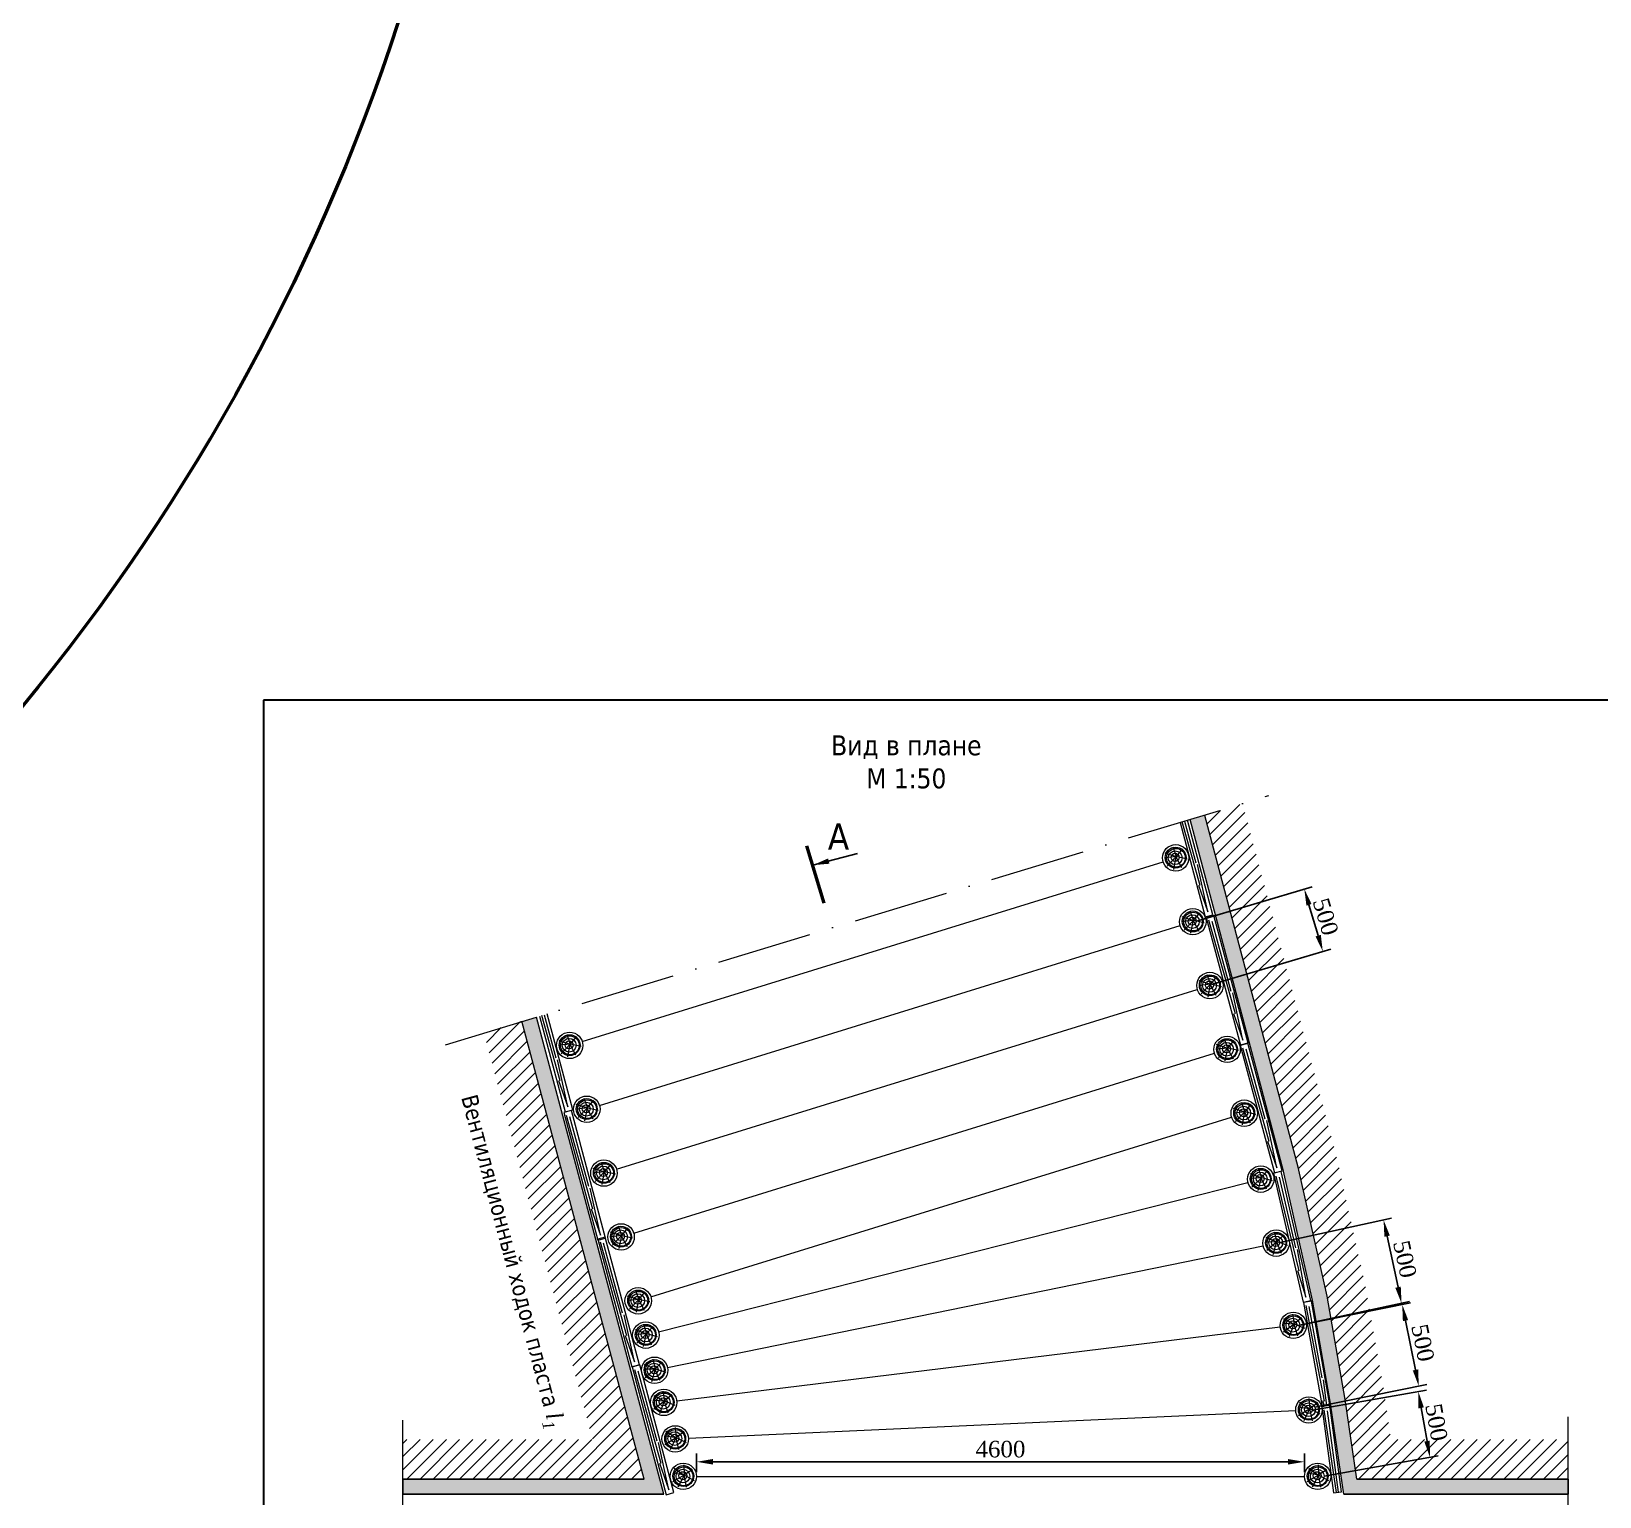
# Model space of a CAD drawing. Header units: millimetres. Extents: x -46762 to 217101, y -107409 to 31524.
# Drawn here: x 101981 to 113848, y -65497 to -54414 of the extents above; entities that cross this region are included whole.
import ezdxf

# ---------------------------------------------------------------- set-up
doc = ezdxf.new("R2010")
doc.units = ezdxf.units.MM
doc.linetypes.add('ACAD_ISO10W100', pattern=[18, 12, -3, 0, -3])
doc.styles.get("Standard").update_dxf_attribs({"font": 'TIMES.TTF'})
doc.dimstyles.new('ISO-25', dxfattribs={"dimscale": 50, "dimtxt": 2.5, "dimasz": 2.5, "dimexe": 1.25, "dimexo": 0.625, "dimtad": 1, "dimdec": 0, "dimtxsty": 'Standard', "dimcen": 2.5, "dimadec": 0, "dimazin": 0, "dimtfac": 1, "dimtdec": 0, "dimtmove": 0, "dimatfit": 3, "dimfxl": 1, "dimarcsym": 0})
pattern_1 = [(228.0128, (25411.726, -22803.601), (-2032.0017266, -2286.002809), [34.1721, -3383.05]), (184.9697, (25388.866, -22829.001), (3048.0049306, 253.9982075), [58.6405, -5805.4]), (132.5104, (25330.446, -22834.081), (2539.9981518, -2794.0027292), [41.3482, -4093.47]), (267.2737, (25231.386, -22897.581), (253.9988971, 5079.9983653), [53.4005, -5286.64]), (292.8337, (25228.846, -22950.921), (-1270.0036056, 3048.001733), [52.3634, -5183.98]), (357.2737, (25249.166, -22999.181), (-5079.9983653, 253.9988971), [53.4005, -5286.64]), (37.6942, (25302.506, -23001.721), (-3302.0020861, -2539.9977357), [70.6194, -6991.31]), (72.2553, (25358.386, -22958.541), (1778.0035565, 5588.0016206), [66.672, -6600.53]), (121.4296, (25378.706, -22895.041), (-2032.0005235, 3301.996116), [53.5813, -5304.55]), (175.2364, (25350.766, -22849.321), (2793.9978053, -253.9976163), [61.1713, -2997.39]), (222.3974, (25289.806, -22844.241), (-3048.0000917, -2793.99636506), [79.1078, -7831.68]), (138.8141, (25482.846, -22900.12), (-1777.9988674, 1523.997656), [27.0005, -2673.06]), (171.4692, (25462.526, -22882.341), (3301.9949596, -508.00128), [51.3682, -5085.46]), (225, (25411.73, -22874.72), (-5e-14, -253.99983), [35.9209, -323.289]), (203.1986, (25393.946, -22844.24), (1270.004283, 508.002227), [19.3441, -1915.06]), (291.8014, (25376.166, -22851.86), (-254.000178, 762.00049), [27.3566, -1340.48]), (30.9638, (25386.326, -22877.26), (761.999195, 508.000396), [44.432, -1436.63]), (161.5651, (25424.43, -22854.4), (508.00023, -253.99962), [32.1287, -771.09]), (16.3895, (25228.846, -22851.861), (2540.0014014, 761.998415), [45.0088, -4455.88]), (70.3462, (25272.026, -22839.161), (-1015.997169, -2793.996049), [37.7599, -3738.22]), (293.1986, (25424.426, -22803.6), (-508.002227, 1270.004283), [38.688, -1895.72]), (343.6105, (25439.666, -22839.161), (-2540.0014014, 761.998415), [45.0088, -4455.88]), (339.444, (25228.846, -23009.34), (-1270.001576, 507.999384), [43.4035, -2126.77]), (294.7751, (25269.486, -23024.581), (-1269.9970404, 2793.9987026), [36.3672, -3600.36]), (66.8014, (25426.966, -23057.6), (508.002227, 1270.004283), [38.688, -1895.72]), (17.354, (25442.206, -23022.041), (-3302.0001782, -1015.9984676), [42.5783, -4215.24]), (69.444, (25302.506, -23057.6), (-507.999384, -1270.001576), [21.7018, -2148.48]), (101.3099, (25411.726, -23057.6), (-253.998746, 1015.996746), [12.9515, -1282.2]), (165.9638, (25409.186, -23044.9), (762.000535, -253.99956), [52.3634, -994.905]), (186.009, (25358.386, -23032.201), (2539.9962544, 253.9994069), [48.5267, -4804.14]), (303.6901, (25386.326, -22900.12), (-254.000087, 507.99951), [36.6324, -879.178]), (353.1572, (25406.646, -22930.601), (4318.0017857, -508.0022752), [63.9557, -6331.6]), (60.9454, (25470.146, -22938.22), (-1015.9976366, -1777.995761), [26.1508, -2588.94]), (90, (25482.85, -22915.36), (-254, 254), [15.24, -238.76]), (120.2564, (25353.306, -23024.581), (1015.9978467, -1777.9991032), [35.2867, -3493.39]), (48.0128, (25335.526, -22994.101), (2032.0017266, 2286.002809), [68.3443, -3348.88]), (0, (25381.25, -22943.3), (254, 254), [66.04, -187.96]), (325.3048, (25447.286, -22943.301), (-2539.995599, 1778.000169), [40.161, -3975.93]), (254.0546, (25480.306, -22966.16), (-254.000648, -1016.00242), [36.9829, -1812.17]), (207.646, (25470.146, -23001.721), (-4825.9983049, -2540.0015975), [60.2145, -5961.25]), (175.4261, (25416.806, -23029.661), (-3302.0007605, 253.9987711), [63.7029, -6306.58]), (175.4261, (25416.806, -23029.661), (-3302.0007605, 253.9987711), [63.7029, -6306.58])]
pattern_2 = [(45, (25228.846, -23057.6), (-50, 50), [])]

# ---------------------------------------------------------------- blocks, each defined once
blk = doc.blocks.new('ст200')
at = {"color": 7, "lineweight": 15}
for points in [[(117040, -45309), (117115, -45362), (117027, -45411)], [(117111, -45284), (117115, -45362), (117037, -45347)], [(117177, -45320), (117112, -45362), (117130, -45452)], [(117069, -45449), (117116, -45360), (117189, -45402)]]:
    blk.add_lwpolyline(points, dxfattribs=at)
for centre, radius in [((117108, -45370), 100), ((117108, -45368), 79), ((117110, -45370), 70.8), ((117105, -45368), 52.1), ((117105, -45365), 30.3)]:
    blk.add_circle(centre, radius, dxfattribs=at)
blk = doc.blocks.new('дерама')
at = {"color": 7, "lineweight": 15}
blk.add_line((117208, -45370), (121808, -45370), dxfattribs=at)
for p in [(0, 0), (4800, 0)]:
    blk.add_blockref('ст200', p, dxfattribs=at)
blk = doc.blocks.new('*D314')
at = {"color": 0, "lineweight": -2}
for p, q in [((107014, -65312), (107014, -65171)), ((107139, -65234), (111489, -65234)), ((111614, -65312), (111614, -65171))]:
    blk.add_line(p, q, dxfattribs=at)
at = {"color": 0, "lineweight": 15}
for points in [[(107139, -65213), (107139, -65255), (107014, -65234)], [(111489, -65213), (111489, -65255), (111614, -65234)]]:
    blk.add_solid(points, dxfattribs=at)
at = {"layer": 'Defpoints', "color": 0, "lineweight": 15}
for p in [(111614, -65234), (107014, -65344), (111614, -65344)]:
    blk.add_point(p, dxfattribs=at)
at = {"color": 0, "lineweight": 15, "insert": (109314, -65139), "char_height": 125, "attachment_point": 5}
blk.add_mtext('4600', dxfattribs=at)
blk = doc.blocks.new('*D315')
at = {"color": 0, "lineweight": -2}
for p, q in [((111675, -64844), (112537, -64692)), ((112542, -65078), (112498, -64826)), ((111763, -65342), (112625, -65190))]:
    blk.add_line(p, q, dxfattribs=at)
at = {"color": 0, "lineweight": 15}
for points in [[(112518, -64822), (112477, -64830), (112476, -64703)], [(112562, -65074), (112521, -65081), (112564, -65201)]]:
    blk.add_solid(points, dxfattribs=at)
at = {"layer": 'Defpoints', "color": 0, "lineweight": 15}
for p in [(112476, -64703), (111644, -64849), (111732, -65347)]:
    blk.add_point(p, dxfattribs=at)
at = {"color": 0, "lineweight": 15, "insert": (112613, -64935), "char_height": 125, "attachment_point": 5, "rotation": 279.9832}
blk.add_mtext('500', dxfattribs=at)
blk = doc.blocks.new('*D316')
at = {"color": 0, "lineweight": -2}
for p, q in [((111569, -64202), (112416, -64031)), ((112454, -64539), (112379, -64166)), ((111693, -64820), (112540, -64649))]:
    blk.add_line(p, q, dxfattribs=at)
at = {"color": 0, "lineweight": 15}
for points in [[(112399, -64162), (112359, -64170), (112354, -64044)], [(112475, -64535), (112434, -64543), (112479, -64662)]]:
    blk.add_solid(points, dxfattribs=at)
at = {"layer": 'Defpoints', "color": 0, "lineweight": 15}
for p in [(112354, -64044), (111538, -64208), (111663, -64826)]:
    blk.add_point(p, dxfattribs=at)
at = {"color": 0, "lineweight": 15, "insert": (112510, -64334), "char_height": 125, "attachment_point": 5, "rotation": 281.3984}
blk.add_mtext('500', dxfattribs=at)
blk = doc.blocks.new('*D317')
at = {"color": 0, "lineweight": -2}
for p, q in [((111431, -63574), (112274, -63392)), ((112323, -63913), (112240, -63528)), ((111566, -64204), (112410, -64022))]:
    blk.add_line(p, q, dxfattribs=at)
at = {"color": 0, "lineweight": 15}
for points in [[(112260, -63523), (112219, -63532), (112213, -63405)], [(112343, -63909), (112302, -63918), (112349, -64036)]]:
    blk.add_solid(points, dxfattribs=at)
at = {"layer": 'Defpoints', "color": 0, "lineweight": 15}
for p in [(112213, -63405), (111400, -63581), (111536, -64211)]:
    blk.add_point(p, dxfattribs=at)
at = {"color": 0, "lineweight": 15, "insert": (112374, -63701), "char_height": 125, "attachment_point": 5, "rotation": 282.1615}
blk.add_mtext('500', dxfattribs=at)
blk = doc.blocks.new('*D318')
at = {"color": 0, "lineweight": -2}
for p, q in [((110789, -61147), (111673, -60884)), ((111718, -61254), (111648, -61021)), ((110929, -61619), (111813, -61356))]:
    blk.add_line(p, q, dxfattribs=at)
at = {"color": 0, "lineweight": 15}
for points in [[(111668, -61015), (111629, -61027), (111613, -60901)], [(111738, -61248), (111698, -61260), (111753, -61374)]]:
    blk.add_solid(points, dxfattribs=at)
at = {"layer": 'Defpoints', "color": 0, "lineweight": 15}
for p in [(111613, -60901), (110759, -61155), (110899, -61628)]:
    blk.add_point(p, dxfattribs=at)
at = {"color": 0, "lineweight": 15, "insert": (111774, -61111), "char_height": 125, "attachment_point": 5, "rotation": 286.5658}
blk.add_mtext('500', dxfattribs=at)

msp = doc.modelspace()

# ---------------------------------------------------------------- hatches: boundary and pattern name
at = {"lineweight": 15}
h = msp.add_hatch(dxfattribs=at)
h.set_pattern_fill('JIS_WOOD', scale=100, style=0)
h.set_pattern_definition(pattern_2)
h.paths.add_polyline_path([(113608.53, -65364.55), (113608.53, -65064.55), (112268.51, -65064.55), (112213.27, -64684.7), (112074.9, -63904.95), (111857.42, -62929.06), (111146.14, -60254.55), (110859.79, -60345.11), (111567.58, -63006.49), (111785.07, -63982.38), (111923.43, -64762.13), (112011.05, -65364.55), (112247.83, -65364.55)])
h = msp.add_hatch(dxfattribs=at)
h.set_pattern_fill('GRAVEL', scale=10, style=0)
h.set_pattern_definition(pattern_1)
h.paths.add_polyline_path([(113608.53, -65364.55), (113608.53, -65479.55), (112247.83, -65479.55), (111912.36, -65479.55), (111812.33, -64791.82), (111673.97, -64012.07), (111456.48, -63036.17), (110748.69, -60374.79), (110859.79, -60345.11), (111567.58, -63006.49), (111785.07, -63982.38), (111923.43, -64762.13), (112011.05, -65364.55), (112247.83, -65364.55)])
h = msp.add_hatch(dxfattribs=at)
h.set_pattern_fill('GRAVEL', scale=10, style=0)
h.set_pattern_definition(pattern_1)
h.paths.add_polyline_path([(104791.97, -65364.55), (105843.67, -65364.55), (106147.19, -65364.55), (106617.95, -65364.55), (105692.49, -61900.48), (105803.59, -61870.8), (106767.71, -65479.55), (106147.19, -65479.55), (105843.67, -65479.55), (104791.97, -65479.55)])
h = msp.add_hatch(dxfattribs=at)
h.set_pattern_fill('JIS_WOOD', scale=100, style=0)
h.set_pattern_definition(pattern_2)
h.paths.add_polyline_path([(105406.16, -61991.03), (105692.49, -61900.48), (106617.95, -65364.55), (106147.19, -65364.55), (105843.67, -65364.55), (104791.97, -65364.55), (104791.97, -65064.55), (105843.67, -65064.55), (106147.19, -65064.55), (106227.28, -65064.55)])

# ---------------------------------------------------------------- linework, layer by layer
at = {"color": 7, "lineweight": 30}
for p, q in [((103736.42, -59472.88), (103736.42, -75056.3)), ((125867.66, -59472.88), (103736.42, -59472.88))]:
    msp.add_line(p, q, dxfattribs=at)
at = {"color": 7, "linetype": 'ACAD_ISO10W100', "lineweight": 0, "ltscale": 60}
for p, q in [((105114.61, -62079.23), (111343.72, -60194.78)), ((104791.97, -69960.01), (104791.97, -64781.71)), ((113608.53, -69933.18), (113608.53, -64728.05))]:
    msp.add_line(p, q, dxfattribs=at)
at = {"color": 7, "lineweight": 15}
for p, q in [((110825.68, -60875.74), (110689.24, -60392.77)), ((110705.84, -60387.75), (110791.39, -60703.4)), ((111091.3, -61846.02), (110891.28, -61138.05)), ((110913.57, -61144.41), (111057, -61673.67)), ((105982.9, -62351.6), (105843.64, -61858.68)), ((105860.35, -61853.63), (105948.6, -62179.26)), ((111348.25, -62812.48), (111148.24, -62104.51)), ((111170.52, -62110.88), (111313.96, -62640.14)), ((106230.11, -63322.6), (106030.1, -62614.63)), ((106052.38, -62620.99), (106195.82, -63150.25)), ((111574.83, -63788.96), (111399.68, -63074.44)), ((111421.73, -63081.58), (111546.58, -63615.53)), ((106486.68, -64280.3), (106286.67, -63572.33)), ((106308.95, -63578.7), (106452.38, -64107.96)), ((111607.34, -64028.29), (111747.37, -64814.73)), ((111666.41, -64017.77), (111607.37, -64028.45)), ((111764.69, -64774.21), (111625.93, -64051.74)), ((111647.58, -64059.98), (111745.25, -64599.56)), ((111806.44, -64804.21), (111666.41, -64017.77)), ((106747.38, -65246.66), (106547.37, -64538.69)), ((106569.65, -64545.06), (106713.08, -65074.32)), ((111745.89, -64815.99), (111834.42, -65468.37)), ((111805.34, -64807.92), (111745.91, -64816.16)), ((111747.37, -64814.73), (111806.44, -64804.21)), ((111856.96, -65465.31), (111763.49, -64840.19)), ((111784.79, -64849.32), (111869.93, -65463.55)), ((111893.87, -65460.3), (111805.34, -64807.92)), ((104791.97, -65364.55), (104791.97, -65479.55)), ((113608.53, -65364.55), (113608.53, -65479.55)), ((111834.42, -65468.37), (111893.99, -65460.29))]:
    msp.add_line(p, q, dxfattribs=at)
at = {"color": 7, "lineweight": 50}
msp.add_line((107979.93, -61007.74), (107849.21, -60575.65), dxfattribs=at)
for p, q in [((104791.97, -65364.55), (105843.67, -65364.55)), ((105843.67, -65364.55), (106147.19, -65364.55)), ((106147.19, -65364.55), (106617.95, -65364.55)), ((112011.05, -65364.55), (112247.83, -65364.55)), ((112247.83, -65364.55), (113608.53, -65364.55)), ((104791.97, -65479.55), (105843.67, -65479.55)), ((105843.67, -65479.55), (106147.19, -65479.55)), ((106147.19, -65479.55), (106767.71, -65479.55)), ((111912.36, -65479.55), (112247.83, -65479.55)), ((112247.83, -65479.55), (113608.53, -65479.55))]:
    msp.add_line(p, q)
at = {"color": 7, "lineweight": 15}
for points in [[(110672.61, -60397.8), (110863.96, -61111.93), (110921.92, -61096.4), (110730.07, -60380.42)], [(111912.36, -65479.55), (111812.33, -64791.82), (111673.97, -64012.07), (111456.48, -63036.17), (110748.69, -60374.79)], [(112011.05, -65364.55), (111923.43, -64762.13), (111785.07, -63982.38), (111567.58, -63006.49), (110859.79, -60345.11)], [(110812.62, -60873.08), (110882.97, -61074.17), (110805.69, -60716.66)], [(110870.76, -61116.27), (111129.57, -62082.2), (111187.53, -62066.67), (110928.71, -61100.74), (110870.76, -61116.27)], [(111078.24, -61843.35), (111148.58, -62044.44), (111071.3, -61686.93)], [(106617.95, -65364.55), (105692.49, -61900.48)], [(106767.71, -65479.55), (105803.59, -61870.8)], [(105827.15, -61863.67), (106021.17, -62587.78), (106079.13, -62572.25), (105884.61, -61846.29)], [(111127.71, -62082.74), (111386.53, -63048.67), (111444.49, -63033.14), (111185.67, -62067.21), (111127.71, -62082.74)], [(105969.84, -62348.93), (106040.18, -62550.03), (105962.9, -62192.52)], [(106009.57, -62592.86), (106268.39, -63558.78), (106326.35, -63543.25), (106067.53, -62577.33), (106009.57, -62592.86)], [(111335.19, -62809.82), (111405.53, -63010.91), (111328.26, -62653.4)], [(111379.93, -63051.96), (111604.83, -64026.34), (111663.3, -64012.84), (111438.39, -63038.46), (111379.93, -63051.96)], [(106217.05, -63319.93), (106287.4, -63521.03), (106210.12, -63163.52)], [(106266.14, -63550.56), (106524.96, -64516.48), (106582.91, -64500.96), (106324.09, -63535.03), (106266.14, -63550.56)], [(111561.87, -63785.84), (111625.15, -63989.27), (111560.41, -63629.28)], [(106473.62, -64277.64), (106543.96, -64478.73), (106466.69, -64121.22)], [(106526.84, -64516.92), (106785.66, -65482.84), (106843.61, -65467.31), (106584.79, -64501.39), (106526.84, -64516.92)], [(111783.24, -64808.34), (111758.37, -64614)], [(111751.91, -64770.44), (111762.57, -64812.02)], [(106734.32, -65243.99), (106804.66, -65445.09), (106727.38, -65087.58)]]:
    msp.add_lwpolyline(points, dxfattribs=at)
at = {"color": 5, "lineweight": 50}
msp.add_circle((89704.46, -49454.65), 15822.23, dxfattribs=at)

# ---------------------------------------------------------------- block references
at = {"color": 7, "lineweight": 15}
for p, rotation in [((-19231.75, -53358.61), 17.19326177295756), ((-19102.08, -53841.51), 17.19326177315669), ((-18972.41, -54324.4), 17.19326177315669), ((-18842.74, -54807.29), 17.19326177315669), ((-18713.08, -55290.19), 17.19326177315669), ((-18037.13, -49087.78), 14.23125670625644), ((-17127.26, -43560.02), 11.56006903674133), ((-14985.48, -33972.46), 6.975297432262132), ((-12201.42, -25075.51), 2.612334354385525)]:
    msp.add_blockref('дерама', p, dxfattribs=dict(at, rotation=rotation))
msp.add_blockref('дерама', (-10193.84, -19974.12), dxfattribs=at)

# ---------------------------------------------------------------- texts
at = {"width": 5998.41, "attachment_point": 5}
for s, insert, char_height in [('{\\fTahoma|b0|i0|c204|p34;Вид в плане\\PМ 1:50}', (108601.7, -59941.23), 150), ('{\\fTahoma|b0|i0|c204|p34;А}', (108088.43, -60504.11), 200)]:
    msp.add_mtext(s, dxfattribs=dict(at, insert=insert, char_height=char_height))
at = {"insert": (105607.08, -63722.85), "char_height": 125, "width": 3497.78, "attachment_point": 5, "rotation": 284.916237}
msp.add_mtext('\\A1;{\\fTahoma|b0|i0|c204|p34;Вентиляционный ходок пласта \\fTimes New Roman|b0|i1|c204|p18;l\\H0.7x;\\S^ 1;}', dxfattribs=at)

# ---------------------------------------------------------------- dimensions: what is measured, and where the dimension line sits
at = {"color": 7, "lineweight": 15}
for p1, p2, distance, picture, middle in [((110899.18, -61628.14), (110758.57, -61155.46), -891.27, '*D318', (111774.05, -61110.65)), ((111535.84, -64210.85), (111400.02, -63580.61), -831.84, '*D317', (112373.8, -63700.51)), ((111662.79, -64826.14), (111538.21, -64208.18), -832.47, '*D316', (112509.51, -64333.9)), ((111732.01, -65347.25), (111644.34, -64849.19), -844.32, '*D315', (112613.1, -64935.41))]:
    dim = msp.add_aligned_dim(p1=p1, p2=p2, distance=distance, text='500', dimstyle='ISO-25', dxfattribs=at)
    dim.commit()
    dim.dimension.update_dxf_attribs({"geometry": picture, "text_midpoint": middle})
dim = msp.add_linear_dim(base=(111614.16, -65233.94), p1=(107014.16, -65343.64), p2=(111614.16, -65343.64), dimstyle='ISO-25', dxfattribs=at)
dim.commit()
dim.dimension.update_dxf_attribs({"geometry": '*D314', "text_midpoint": (109314.16, -65139.11)})

# ---------------------------------------------------------------- leaders
at = {"color": 7, "lineweight": 30}
msp.add_leader([(107893.89, -60721), (108233.16, -60634.04)], dimstyle='ISO-25', override={"dimgap": 0.625, "dimtad": 0}, dxfattribs=at)

doc.saveas('drawing.dxf')
